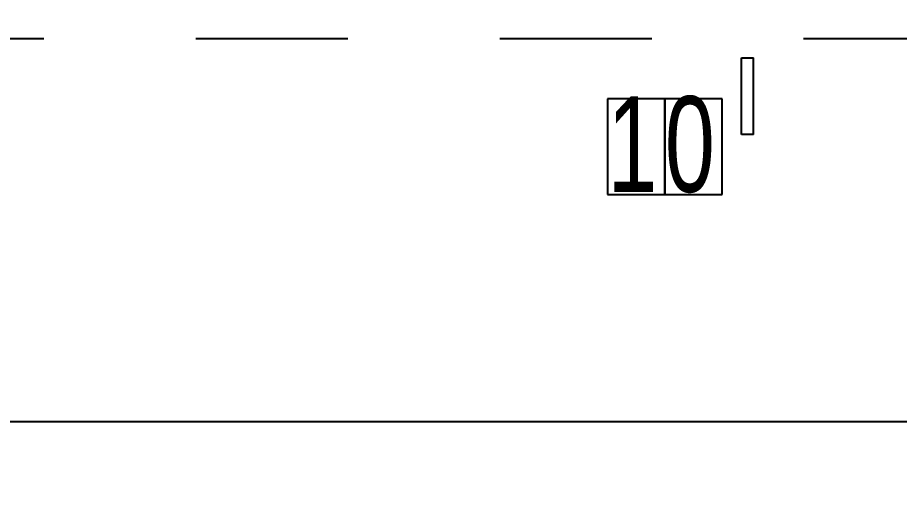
# Model space of a CAD drawing. Extents: x 91 to 778, y 180 to 503.
# Drawn here: x 534.53 to 552.96, y 239.11 to 249.16 of the extents above; entities that cross this region are included whole.
import ezdxf

# ---------------------------------------------------------------- set-up
doc = ezdxf.new("R2010")
doc.units = 0
doc.header["$LTSCALE"] = 12.7
doc.header["$MEASUREMENT"] = 0
doc.header["$PDMODE"] = 2
doc.linetypes.add('PHANTOM', pattern=[2.5, 1.25, -0.25, 0.25, -0.25, 0.25, -0.25])
doc.layers.get('0').update_dxf_attribs({"linetype": 'CONTINUOUS'})
doc.layers.get('DEFPOINTS').update_dxf_attribs({"linetype": 'CONTINUOUS'})
for name, color, linetype in [('SH-01_DIM', 4, 'CONTINUOUS'), ('SH-01_OBJECT', 7, 'CONTINUOUS'), ('SH-01_PHANTOM', 1, 'PHANTOM')]:
    doc.layers.add(name, color=color, linetype=linetype)
doc.styles.get("Standard").update_dxf_attribs({"font": 'simplex.shx', "width": 0.82})
doc.dimstyles.new('STANDARD$0', dxfattribs={"dimtxt": 0.18, "dimasz": 0.18, "dimexe": 0.18, "dimexo": 0.0625, "dimgap": 0.09, "dimtad": 0, "dimtih": 1, "dimtoh": 1, "dimdec": 4, "dimzin": 0, "dimdsep": 46, "dimtxsty": 'STANDARD', "dimcen": 0.09, "dimadec": 0, "dimazin": 0, "dimtfac": 1, "dimtdec": 4, "dimtofl": 0, "dimtmove": 0, "dimatfit": 3, "dimfxl": 1, "dimtolj": 1, "dimtzin": 0, "dimarcsym": 0})

# ---------------------------------------------------------------- blocks, each defined once
blk = doc.blocks.new('_Open30')
at = {"color": 0, "lineweight": -2}
for p, q in [((-1, 0.2679), (0, 0)), ((0, 0), (-1, -0.2679)), ((0, 0), (-1, 0))]:
    blk.add_line(p, q, dxfattribs=at)
blk = doc.blocks.new('*D24')
at = {"layer": 'DEFPOINTS', "color": 0, "ltscale": 0.05, "transparency": 16777216}
for p in [(143.581, 254.717), (731.581, 254.717), (731.581, 212.675)]:
    blk.add_point(p, dxfattribs=at)
at = {"layer": 'SH-01_DIM', "ltscale": 0.05, "transparency": 16777216}
for p, q in [((143.581, 252.177), (143.581, 210.135)), ((731.581, 252.177), (731.581, 210.135)), ((146.756, 212.675), (431.027, 212.675)), ((728.406, 212.675), (442.306, 212.675))]:
    blk.add_line(p, q, dxfattribs=at)
at = {"layer": 'SH-01_DIM', "ltscale": 0.05, "transparency": 16777216, "xscale": 3.175000000000011, "yscale": 3.175000000000011, "zscale": 3.175000000000011, "rotation": 180}
blk.add_blockref('_Open30', (143.581, 212.675), dxfattribs=at)
at = {"layer": 'SH-01_DIM', "ltscale": 0.05, "transparency": 16777216, "xscale": 3.175000000000011, "yscale": 3.175000000000011, "zscale": 3.175000000000011}
blk.add_blockref('_Open30', (731.581, 212.675), dxfattribs=at)
at = {"layer": 'SH-01_DIM', "ltscale": 0.05, "transparency": 16777216, "insert": (436.666, 212.675), "char_height": 1.524, "attachment_point": 5}
blk.add_mtext('\\A1;MOLD AREA\\P 294.0000', dxfattribs=at)
blk = doc.blocks.new('*D70')
at = {"layer": 'DEFPOINTS', "color": 0, "ltscale": 0.05, "transparency": 16777216}
for p in [(145.331, 250.117), (729.831, 250.117), (729.831, 224.936)]:
    blk.add_point(p, dxfattribs=at)
at = {"layer": 'SH-01_DIM', "ltscale": 0.05, "transparency": 16777216}
for p, q in [((145.331, 247.577), (145.331, 222.396)), ((729.831, 247.577), (729.831, 222.396)), ((148.506, 224.936), (425.901, 224.936)), ((726.656, 224.936), (449.26, 224.936))]:
    blk.add_line(p, q, dxfattribs=at)
at = {"layer": 'SH-01_DIM', "ltscale": 0.05, "transparency": 16777216, "xscale": 3.175000000000011, "yscale": 3.175000000000011, "zscale": 3.175000000000011, "rotation": 180}
blk.add_blockref('_Open30', (145.331, 224.936), dxfattribs=at)
at = {"layer": 'SH-01_DIM', "ltscale": 0.05, "transparency": 16777216, "xscale": 3.175000000000011, "yscale": 3.175000000000011, "zscale": 3.175000000000011}
blk.add_blockref('_Open30', (729.831, 224.936), dxfattribs=at)
at = {"layer": 'SH-01_DIM', "ltscale": 0.05, "transparency": 16777216, "insert": (437.581, 224.936), "char_height": 1.524, "attachment_point": 5}
blk.add_mtext('\\A1;SAW SINGULATION AREA\\P 292.2500', dxfattribs=at)

msp = doc.modelspace()

# ---------------------------------------------------------------- linework, layer by layer
at = {"layer": 'SH-01_OBJECT', "ltscale": 0.1}
for p, q in [((549.65573, 246.71745), (549.65573, 248.31745)), ((549.65573, 248.31745), (549.90573, 248.31745)), ((549.90573, 246.71745), (549.90573, 248.31745)), ((549.90573, 246.71745), (549.65573, 246.71745))]:
    msp.add_line(p, q, dxfattribs=at)
at = {"layer": 'SH-01_OBJECT'}
msp.add_line((139.31278, 240.71745), (735.84868, 240.71745), dxfattribs=at)
at = {"layer": 'SH-01_PHANTOM'}
msp.add_line((725.58073, 248.71745), (149.58073, 248.71745), dxfattribs=at)
for points in [[(546.85573, 245.4668), (548.05573, 245.4668), (548.05573, 247.4668), (546.85573, 247.4668)], [(548.05573, 245.4668), (549.25573, 245.4668), (549.25573, 247.4668), (548.05573, 247.4668)]]:
    msp.add_lwpolyline(points, close=True, dxfattribs=at)

# ---------------------------------------------------------------- texts
at = {"layer": 'SH-01_OBJECT', "char_height": 2, "width": 1.2, "attachment_point": 1}
for s, insert in [('{\\fSwis721 BdCnOul BT|b0|i0|c0|p82;1}', (546.85573, 247.51745)), ('{\\fSwis721 BdCnOul BT|b0|i0|c0|p82;0}', (548.05573, 247.51745))]:
    msp.add_mtext(s, dxfattribs=dict(at, insert=insert))

# ---------------------------------------------------------------- dimensions: what is measured, and where the dimension line sits
at = {"layer": 'SH-01_DIM', "ltscale": 0.05}
dim = msp.add_linear_dim(base=(731.58073, 212.67526), p1=(143.58073, 254.71745), p2=(731.58073, 254.71745), text='MOLD AREA\\P<>', dimstyle='STANDARD$0', override={"dimscale": 25.4, "dimtxt": 0.06, "dimasz": 0.125, "dimexe": 0.1, "dimexo": 0.1, "dimgap": 0.01, "dimtih": 0, "dimtoh": 0, "dimlfac": 0.5, "dimzin": 1, "dimpost": ' <>\\X', "dimblk": 'Open30', "dimcen": -0.09, "dimclrd": 256, "dimclre": 256, "dimclrt": 256, "dimazin": 1, "dimtp": 0.03, "dimtm": 0.03, "dimtofl": 1, "dimldrblk": 'Open30', "dimlwd": -1, "dimlwe": -1}, dxfattribs=at)
dim.commit()
dim.dimension.update_dxf_attribs({"geometry": '*D24', "text_midpoint": (436.66625, 212.67526), "dimtype": 128})
dim = msp.add_linear_dim(base=(729.83073, 224.93642), p1=(145.33073, 250.11745), p2=(729.83073, 250.11745), text='SAW SINGULATION AREA\\P<>', dimstyle='STANDARD$0', override={"dimscale": 25.4, "dimtxt": 0.06, "dimasz": 0.125, "dimexe": 0.1, "dimexo": 0.1, "dimgap": 0.01, "dimtih": 0, "dimtoh": 0, "dimlfac": 0.5, "dimzin": 1, "dimpost": ' <>\\X', "dimblk": 'Open30', "dimcen": -0.09, "dimclrd": 256, "dimclre": 256, "dimclrt": 256, "dimazin": 1, "dimtp": 0.03, "dimtm": 0.03, "dimtofl": 1, "dimldrblk": 'Open30', "dimlwd": -1, "dimlwe": -1}, dxfattribs=at)
dim.commit()
dim.dimension.update_dxf_attribs({"geometry": '*D70', "text_midpoint": (437.58073, 224.93642)})

doc.saveas('drawing.dxf')
